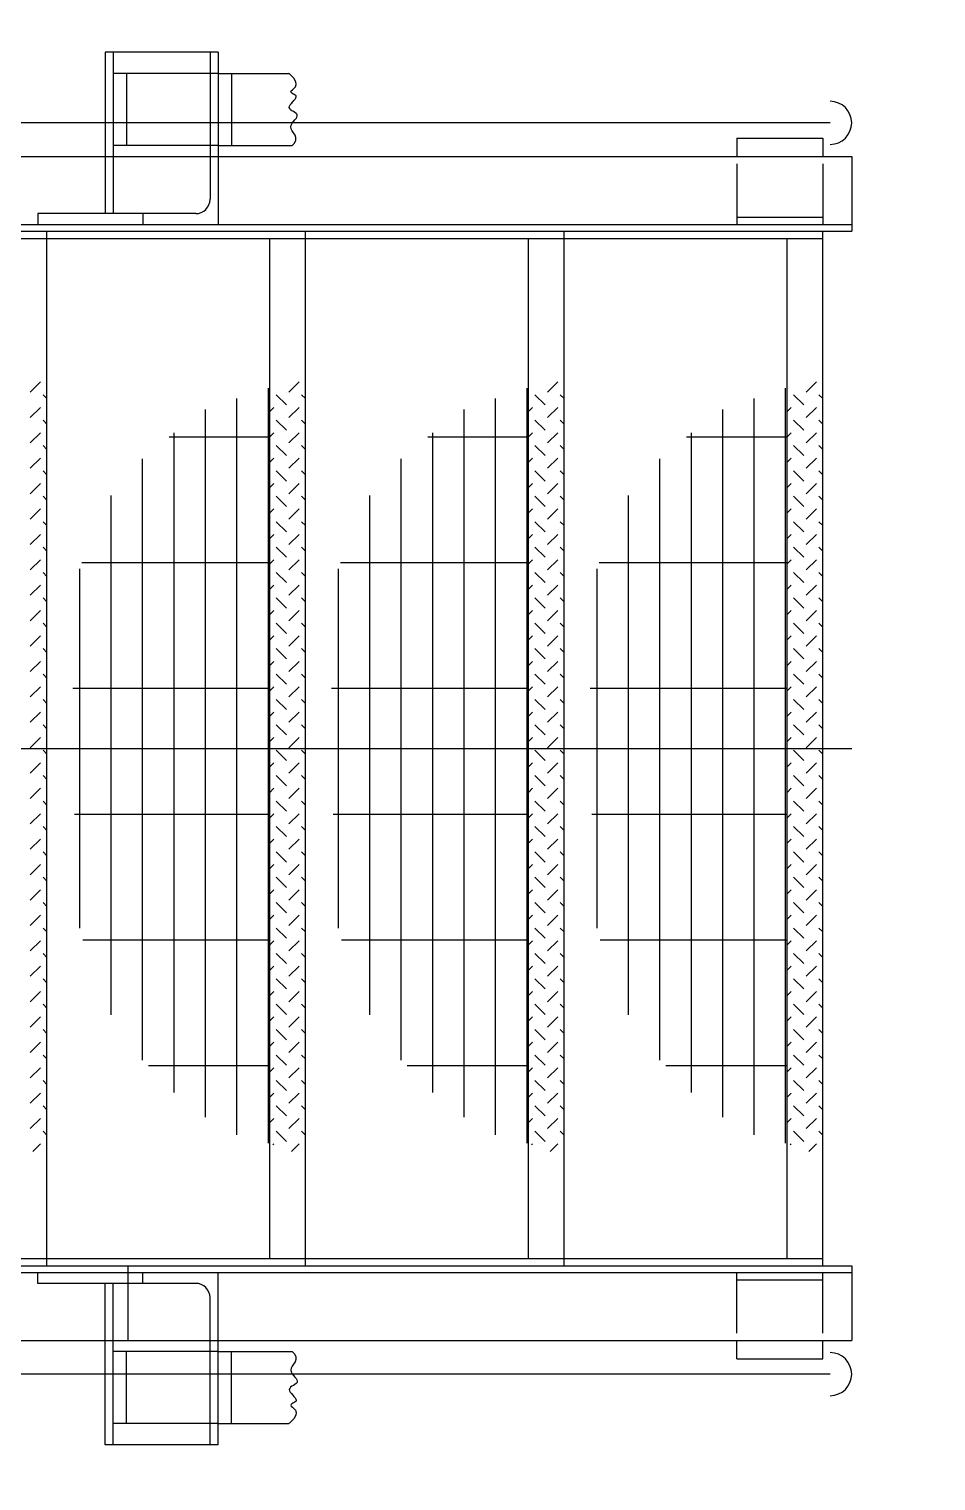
# Model space of a CAD drawing. Extents: x -16413 to 78405, y -232 to 83089.
# Drawn here: x 19210.7 to 19242.2, y 53322.8 to 53373.3 of the extents above; entities that cross this region are included whole.
import ezdxf

# ---------------------------------------------------------------- set-up
doc = ezdxf.new("R2010")
doc.units = 0
doc.header["$LTSCALE"] = 350
doc.header["$MEASUREMENT"] = 0
doc.layers.add('BACKGROUND', color=7, linetype='CONTINUOUS')

msp = doc.modelspace()

# ---------------------------------------------------------------- linework, layer by layer
at = {"layer": 'BACKGROUND'}
for p, q in [((19217.26, 53372.545), (19213.325, 53372.545)), ((19213.325, 53372.545), (19213.325, 53368.905)), ((19213.606, 53372.545), (19213.606, 53366.92)), ((19216.979, 53372.545), (19216.979, 53368.905)), ((19217.26, 53372.545), (19217.26, 53368.905)), ((19217.26, 53371.795), (19213.606, 53371.795)), ((19214.073, 53371.795), (19214.073, 53369.295)), ((19217.26, 53371.795), (19217.727, 53371.795)), ((19217.727, 53371.795), (19217.727, 53369.295)), ((19217.727, 53371.795), (19219.726, 53371.795)), ((19219.743, 53371.782), (19219.726, 53371.795)), ((19219.892, 53371.634), (19219.743, 53371.782)), ((19219.964, 53371.512), (19219.892, 53371.634)), ((19219.978, 53371.415), (19219.964, 53371.512)), ((19219.789, 53371.163), (19219.803, 53371.194)), ((19219.798, 53371.137), (19219.789, 53371.163)), ((19219.825, 53371.113), (19219.798, 53371.137)), ((19219.803, 53371.194), (19219.845, 53371.231)), ((19219.863, 53371.092), (19219.825, 53371.113)), ((19219.845, 53371.231), (19219.9, 53371.278)), ((19219.904, 53371.07), (19219.863, 53371.092)), ((19219.9, 53371.278), (19219.95, 53371.338)), ((19219.942, 53371.046), (19219.904, 53371.07)), ((19219.941, 53370.904), (19219.969, 53370.948)), ((19219.97, 53371.018), (19219.942, 53371.046)), ((19219.95, 53371.338), (19219.978, 53371.415)), ((19219.969, 53370.948), (19219.98, 53370.986)), ((19219.98, 53370.986), (19219.97, 53371.018)), ((19219.735, 53370.614), (19219.743, 53370.658)), ((19219.75, 53370.574), (19219.735, 53370.614)), ((19219.743, 53370.658), (19219.769, 53370.706)), ((19219.783, 53370.537), (19219.75, 53370.574)), ((19219.769, 53370.706), (19219.808, 53370.757)), ((19219.829, 53370.503), (19219.783, 53370.537)), ((19219.808, 53370.757), (19219.854, 53370.807)), ((19219.88, 53370.47), (19219.829, 53370.503)), ((19219.854, 53370.807), (19219.9, 53370.857)), ((19219.93, 53370.437), (19219.88, 53370.47)), ((19219.9, 53370.857), (19219.941, 53370.904)), ((19219.974, 53370.403), (19219.93, 53370.437)), ((19238.555, 53370.079), (19094.055, 53370.079)), ((19219.789, 53369.936), (19219.805, 53370.001)), ((19219.797, 53369.87), (19219.789, 53369.936)), ((19219.805, 53370.001), (19219.838, 53370.063)), ((19219.838, 53370.063), (19219.882, 53370.123)), ((19219.882, 53370.123), (19219.929, 53370.179)), ((19219.929, 53370.179), (19219.972, 53370.232)), ((19219.972, 53370.232), (19220.003, 53370.282)), ((19220.005, 53370.367), (19219.974, 53370.403)), ((19220.003, 53370.282), (19220.016, 53370.326)), ((19220.016, 53370.326), (19220.005, 53370.367)), ((19219.834, 53369.803), (19219.797, 53369.87)), ((19219.886, 53369.731), (19219.834, 53369.803)), ((19219.937, 53369.655), (19219.886, 53369.731)), ((19219.913, 53369.367), (19219.967, 53369.475)), ((19219.969, 53369.57), (19219.937, 53369.655)), ((19219.967, 53369.475), (19219.969, 53369.57)), ((19235.305, 53369.545), (19238.305, 53369.545)), ((19235.305, 53369.545), (19235.305, 53368.905)), ((19238.305, 53369.545), (19238.305, 53368.905)), ((19093.305, 53368.905), (19239.305, 53368.905)), ((19213.325, 53368.905), (19213.325, 53366.92)), ((19217.26, 53369.295), (19213.606, 53369.295)), ((19216.979, 53368.905), (19216.979, 53367.42)), ((19217.26, 53369.295), (19217.727, 53369.295)), ((19217.26, 53368.905), (19217.26, 53366.545)), ((19217.727, 53369.295), (19219.841, 53369.295)), ((19219.841, 53369.295), (19219.913, 53369.367)), ((19239.305, 53368.905), (19239.305, 53366.305)), ((19235.305, 53368.655), (19235.305, 53366.545)), ((19238.305, 53368.655), (19238.305, 53366.545)), ((19210.99, 53366.92), (19210.99, 53366.545)), ((19216.479, 53366.92), (19210.99, 53366.92)), ((19214.644, 53366.92), (19214.644, 53366.545)), ((19183.055, 53366.545), (19239.305, 53366.545)), ((19235.305, 53366.795), (19238.305, 53366.795)), ((19183.055, 53366.305), (19239.305, 53366.305)), ((19202.3, 53366.057), (19211.305, 53366.057)), ((19211.3, 53366.057), (19220.305, 53366.057)), ((19211.305, 53330.307), (19211.305, 53366.305)), ((19219.055, 53330.557), (19219.055, 53366.057)), ((19220.3, 53366.057), (19238.305, 53366.057)), ((19220.305, 53330.307), (19220.305, 53366.305)), ((19228.055, 53330.557), (19228.055, 53366.057)), ((19229.305, 53330.307), (19229.305, 53366.305)), ((19237.055, 53330.557), (19237.055, 53366.057)), ((19238.305, 53330.307), (19238.305, 53366.305)), ((19210.725, 53360.707), (19211.079, 53361.061)), ((19219.008, 53334.567), (19219.008, 53360.849)), ((19219.725, 53360.707), (19220.079, 53361.061)), ((19228.008, 53334.567), (19228.008, 53360.849)), ((19228.725, 53360.707), (19229.079, 53361.061)), ((19237.008, 53334.567), (19237.008, 53360.849)), ((19237.725, 53360.707), (19238.079, 53361.061)), ((19211.305, 53360.481), (19211.167, 53360.619)), ((19217.914, 53334.856), (19217.914, 53360.489)), ((19219.637, 53360.265), (19219.283, 53360.619)), ((19220.305, 53360.481), (19220.167, 53360.619)), ((19226.914, 53334.856), (19226.914, 53360.489)), ((19228.637, 53360.265), (19228.283, 53360.619)), ((19229.305, 53360.481), (19229.167, 53360.619)), ((19235.914, 53334.856), (19235.914, 53360.489)), ((19237.637, 53360.265), (19237.283, 53360.619)), ((19238.305, 53360.481), (19238.167, 53360.619)), ((19210.725, 53359.823), (19211.079, 53360.177)), ((19216.82, 53335.471), (19216.82, 53360.106)), ((19219.055, 53360.037), (19219.195, 53360.177)), ((19219.725, 53359.823), (19220.079, 53360.177)), ((19225.82, 53335.471), (19225.82, 53360.106)), ((19228.055, 53360.037), (19228.195, 53360.177)), ((19228.725, 53359.823), (19229.079, 53360.177)), ((19234.82, 53335.471), (19234.82, 53360.106)), ((19237.055, 53360.037), (19237.195, 53360.177)), ((19237.725, 53359.823), (19238.079, 53360.177)), ((19211.305, 53359.597), (19211.167, 53359.735)), ((19219.637, 53359.381), (19219.283, 53359.735)), ((19220.305, 53359.597), (19220.167, 53359.735)), ((19228.637, 53359.381), (19228.283, 53359.735)), ((19229.305, 53359.597), (19229.167, 53359.735)), ((19237.637, 53359.381), (19237.283, 53359.735)), ((19238.305, 53359.597), (19238.167, 53359.735)), ((19210.725, 53358.939), (19211.079, 53359.293)), ((19211.305, 53358.713), (19211.167, 53358.851)), ((19215.555, 53359.15), (19219.055, 53359.15)), ((19215.727, 53336.331), (19215.727, 53359.293)), ((19219.055, 53359.153), (19219.195, 53359.293)), ((19219.637, 53358.497), (19219.283, 53358.851)), ((19219.725, 53358.939), (19220.079, 53359.293)), ((19220.305, 53358.713), (19220.167, 53358.851)), ((19224.555, 53359.15), (19228.055, 53359.15)), ((19224.727, 53336.331), (19224.727, 53359.293)), ((19228.055, 53359.153), (19228.195, 53359.293)), ((19228.637, 53358.497), (19228.283, 53358.851)), ((19228.725, 53358.939), (19229.079, 53359.293)), ((19229.305, 53358.713), (19229.167, 53358.851)), ((19233.555, 53359.15), (19237.055, 53359.15)), ((19233.727, 53336.331), (19233.727, 53359.293)), ((19237.055, 53359.153), (19237.195, 53359.293)), ((19237.637, 53358.497), (19237.283, 53358.851)), ((19237.725, 53358.939), (19238.079, 53359.293)), ((19238.305, 53358.713), (19238.167, 53358.851)), ((19210.725, 53358.056), (19211.079, 53358.409)), ((19214.633, 53337.453), (19214.633, 53358.383)), ((19219.055, 53358.27), (19219.195, 53358.409)), ((19219.725, 53358.056), (19220.079, 53358.409)), ((19223.633, 53337.453), (19223.633, 53358.383)), ((19228.055, 53358.27), (19228.195, 53358.409)), ((19228.725, 53358.056), (19229.079, 53358.409)), ((19232.633, 53337.453), (19232.633, 53358.383)), ((19237.055, 53358.27), (19237.195, 53358.409)), ((19237.725, 53358.056), (19238.079, 53358.409)), ((19211.305, 53357.829), (19211.167, 53357.967)), ((19219.637, 53357.614), (19219.283, 53357.967)), ((19220.305, 53357.829), (19220.167, 53357.967)), ((19228.637, 53357.614), (19228.283, 53357.967)), ((19229.305, 53357.829), (19229.167, 53357.967)), ((19237.637, 53357.614), (19237.283, 53357.967)), ((19238.305, 53357.829), (19238.167, 53357.967)), ((19210.725, 53357.172), (19211.079, 53357.525)), ((19219.055, 53357.386), (19219.195, 53357.525)), ((19219.725, 53357.172), (19220.079, 53357.525)), ((19228.055, 53357.386), (19228.195, 53357.525)), ((19228.725, 53357.172), (19229.079, 53357.525)), ((19237.055, 53357.386), (19237.195, 53357.525)), ((19237.725, 53357.172), (19238.079, 53357.525)), ((19211.305, 53356.945), (19211.167, 53357.083)), ((19213.539, 53339.033), (19213.539, 53357.109)), ((19219.637, 53356.73), (19219.283, 53357.083)), ((19220.305, 53356.945), (19220.167, 53357.083)), ((19222.539, 53339.033), (19222.539, 53357.109)), ((19228.637, 53356.73), (19228.283, 53357.083)), ((19229.305, 53356.945), (19229.167, 53357.083)), ((19231.539, 53339.033), (19231.539, 53357.109)), ((19237.637, 53356.73), (19237.283, 53357.083)), ((19238.305, 53356.945), (19238.167, 53357.083)), ((19210.725, 53356.288), (19211.079, 53356.641)), ((19219.055, 53356.502), (19219.195, 53356.641)), ((19219.725, 53356.288), (19220.079, 53356.641)), ((19228.055, 53356.502), (19228.195, 53356.641)), ((19228.725, 53356.288), (19229.079, 53356.641)), ((19237.055, 53356.502), (19237.195, 53356.641)), ((19237.725, 53356.288), (19238.079, 53356.641)), ((19211.305, 53356.061), (19211.167, 53356.199)), ((19219.637, 53355.846), (19219.283, 53356.199)), ((19220.305, 53356.061), (19220.167, 53356.199)), ((19228.637, 53355.846), (19228.283, 53356.199)), ((19229.305, 53356.061), (19229.167, 53356.199)), ((19237.637, 53355.846), (19237.283, 53356.199)), ((19238.305, 53356.061), (19238.167, 53356.199)), ((19210.725, 53355.404), (19211.079, 53355.757)), ((19211.305, 53355.177), (19211.167, 53355.315)), ((19219.055, 53355.618), (19219.195, 53355.757)), ((19219.637, 53354.962), (19219.283, 53355.315)), ((19219.725, 53355.404), (19220.079, 53355.757)), ((19220.305, 53355.177), (19220.167, 53355.315)), ((19228.055, 53355.618), (19228.195, 53355.757)), ((19228.637, 53354.962), (19228.283, 53355.315)), ((19228.725, 53355.404), (19229.079, 53355.757)), ((19229.305, 53355.177), (19229.167, 53355.315)), ((19237.055, 53355.618), (19237.195, 53355.757)), ((19237.637, 53354.962), (19237.283, 53355.315)), ((19237.725, 53355.404), (19238.079, 53355.757)), ((19238.305, 53355.177), (19238.167, 53355.315)), ((19210.725, 53354.52), (19211.079, 53354.874)), ((19212.519, 53354.775), (19219.055, 53354.775)), ((19219.055, 53354.734), (19219.195, 53354.874)), ((19219.725, 53354.52), (19220.079, 53354.874)), ((19221.519, 53354.775), (19228.055, 53354.775)), ((19228.055, 53354.734), (19228.195, 53354.874)), ((19228.725, 53354.52), (19229.079, 53354.874)), ((19230.519, 53354.775), (19237.055, 53354.775)), ((19237.055, 53354.734), (19237.195, 53354.874)), ((19237.725, 53354.52), (19238.079, 53354.874)), ((19211.305, 53354.293), (19211.167, 53354.432)), ((19212.445, 53342.047), (19212.445, 53354.563)), ((19219.637, 53354.078), (19219.283, 53354.432)), ((19220.305, 53354.293), (19220.167, 53354.432)), ((19221.445, 53342.047), (19221.445, 53354.563)), ((19228.637, 53354.078), (19228.283, 53354.432)), ((19229.305, 53354.293), (19229.167, 53354.432)), ((19230.445, 53342.047), (19230.445, 53354.563)), ((19237.637, 53354.078), (19237.283, 53354.432)), ((19238.305, 53354.293), (19238.167, 53354.432)), ((19210.725, 53353.636), (19211.079, 53353.99)), ((19219.055, 53353.85), (19219.195, 53353.99)), ((19219.725, 53353.636), (19220.079, 53353.99)), ((19228.055, 53353.85), (19228.195, 53353.99)), ((19228.725, 53353.636), (19229.079, 53353.99)), ((19237.055, 53353.85), (19237.195, 53353.99)), ((19237.725, 53353.636), (19238.079, 53353.99)), ((19211.305, 53353.409), (19211.167, 53353.548)), ((19219.637, 53353.194), (19219.283, 53353.548)), ((19220.305, 53353.409), (19220.167, 53353.548)), ((19228.637, 53353.194), (19228.283, 53353.548)), ((19229.305, 53353.409), (19229.167, 53353.548)), ((19237.637, 53353.194), (19237.283, 53353.548)), ((19238.305, 53353.409), (19238.167, 53353.548)), ((19210.725, 53352.752), (19211.079, 53353.106)), ((19219.055, 53352.966), (19219.195, 53353.106)), ((19219.725, 53352.752), (19220.079, 53353.106)), ((19228.055, 53352.966), (19228.195, 53353.106)), ((19228.725, 53352.752), (19229.079, 53353.106)), ((19237.055, 53352.966), (19237.195, 53353.106)), ((19237.725, 53352.752), (19238.079, 53353.106)), ((19211.305, 53352.526), (19211.167, 53352.664)), ((19219.637, 53352.31), (19219.283, 53352.664)), ((19220.305, 53352.526), (19220.167, 53352.664)), ((19228.637, 53352.31), (19228.283, 53352.664)), ((19229.305, 53352.526), (19229.167, 53352.664)), ((19237.637, 53352.31), (19237.283, 53352.664)), ((19238.305, 53352.526), (19238.167, 53352.664)), ((19210.725, 53351.868), (19211.079, 53352.222)), ((19211.305, 53351.642), (19211.167, 53351.78)), ((19219.055, 53352.082), (19219.195, 53352.222)), ((19219.637, 53351.426), (19219.283, 53351.78)), ((19219.725, 53351.868), (19220.079, 53352.222)), ((19220.305, 53351.642), (19220.167, 53351.78)), ((19228.055, 53352.082), (19228.195, 53352.222)), ((19228.637, 53351.426), (19228.283, 53351.78)), ((19228.725, 53351.868), (19229.079, 53352.222)), ((19229.305, 53351.642), (19229.167, 53351.78)), ((19237.055, 53352.082), (19237.195, 53352.222)), ((19237.637, 53351.426), (19237.283, 53351.78)), ((19237.725, 53351.868), (19238.079, 53352.222)), ((19238.305, 53351.642), (19238.167, 53351.78)), ((19210.725, 53350.984), (19211.079, 53351.338)), ((19219.055, 53351.199), (19219.195, 53351.338)), ((19219.725, 53350.984), (19220.079, 53351.338)), ((19228.055, 53351.199), (19228.195, 53351.338)), ((19228.725, 53350.984), (19229.079, 53351.338)), ((19237.055, 53351.199), (19237.195, 53351.338)), ((19237.725, 53350.984), (19238.079, 53351.338)), ((19211.305, 53350.758), (19211.167, 53350.896)), ((19219.637, 53350.543), (19219.283, 53350.896)), ((19220.305, 53350.758), (19220.167, 53350.896)), ((19228.637, 53350.543), (19228.283, 53350.896)), ((19229.305, 53350.758), (19229.167, 53350.896)), ((19237.637, 53350.543), (19237.283, 53350.896)), ((19238.305, 53350.758), (19238.167, 53350.896)), ((19210.725, 53350.101), (19211.079, 53350.454)), ((19212.204, 53350.4), (19219.055, 53350.4)), ((19219.055, 53350.315), (19219.195, 53350.454)), ((19219.725, 53350.101), (19220.079, 53350.454)), ((19221.204, 53350.4), (19228.055, 53350.4)), ((19228.055, 53350.315), (19228.195, 53350.454)), ((19228.725, 53350.101), (19229.079, 53350.454)), ((19230.204, 53350.4), (19237.055, 53350.4)), ((19237.055, 53350.315), (19237.195, 53350.454)), ((19237.725, 53350.101), (19238.079, 53350.454)), ((19211.305, 53349.874), (19211.167, 53350.012)), ((19219.637, 53349.659), (19219.283, 53350.012)), ((19220.305, 53349.874), (19220.167, 53350.012)), ((19228.637, 53349.659), (19228.283, 53350.012)), ((19229.305, 53349.874), (19229.167, 53350.012)), ((19237.637, 53349.659), (19237.283, 53350.012)), ((19238.305, 53349.874), (19238.167, 53350.012)), ((19210.725, 53349.217), (19211.079, 53349.57)), ((19219.055, 53349.431), (19219.195, 53349.57)), ((19219.725, 53349.217), (19220.079, 53349.57)), ((19228.055, 53349.431), (19228.195, 53349.57)), ((19228.725, 53349.217), (19229.079, 53349.57)), ((19237.055, 53349.431), (19237.195, 53349.57)), ((19237.725, 53349.217), (19238.079, 53349.57)), ((19211.305, 53348.99), (19211.167, 53349.128)), ((19219.637, 53348.775), (19219.283, 53349.128)), ((19220.305, 53348.99), (19220.167, 53349.128)), ((19228.637, 53348.775), (19228.283, 53349.128)), ((19229.305, 53348.99), (19229.167, 53349.128)), ((19237.637, 53348.775), (19237.283, 53349.128)), ((19238.305, 53348.99), (19238.167, 53349.128)), ((19093.305, 53348.305), (19239.305, 53348.305)), ((19210.725, 53348.333), (19211.079, 53348.686)), ((19211.305, 53348.106), (19211.167, 53348.244)), ((19219.055, 53348.547), (19219.195, 53348.686)), ((19219.637, 53347.891), (19219.283, 53348.244)), ((19219.725, 53348.333), (19220.079, 53348.686)), ((19220.305, 53348.106), (19220.167, 53348.244)), ((19228.055, 53348.547), (19228.195, 53348.686)), ((19228.637, 53347.891), (19228.283, 53348.244)), ((19228.725, 53348.333), (19229.079, 53348.686)), ((19229.305, 53348.106), (19229.167, 53348.244)), ((19237.055, 53348.547), (19237.195, 53348.686)), ((19237.637, 53347.891), (19237.283, 53348.244)), ((19237.725, 53348.333), (19238.079, 53348.686)), ((19238.305, 53348.106), (19238.167, 53348.244)), ((19210.725, 53347.449), (19211.079, 53347.802)), ((19219.055, 53347.663), (19219.195, 53347.802)), ((19219.725, 53347.449), (19220.079, 53347.802)), ((19228.055, 53347.663), (19228.195, 53347.802)), ((19228.725, 53347.449), (19229.079, 53347.802)), ((19237.055, 53347.663), (19237.195, 53347.802)), ((19237.725, 53347.449), (19238.079, 53347.802)), ((19211.305, 53347.222), (19211.167, 53347.361)), ((19219.637, 53347.007), (19219.283, 53347.361)), ((19220.305, 53347.222), (19220.167, 53347.361)), ((19228.637, 53347.007), (19228.283, 53347.361)), ((19229.305, 53347.222), (19229.167, 53347.361)), ((19237.637, 53347.007), (19237.283, 53347.361)), ((19238.305, 53347.222), (19238.167, 53347.361)), ((19210.725, 53346.565), (19211.079, 53346.919)), ((19219.055, 53346.779), (19219.195, 53346.919)), ((19219.725, 53346.565), (19220.079, 53346.919)), ((19228.055, 53346.779), (19228.195, 53346.919)), ((19228.725, 53346.565), (19229.079, 53346.919)), ((19237.055, 53346.779), (19237.195, 53346.919)), ((19237.725, 53346.565), (19238.079, 53346.919)), ((19211.305, 53346.338), (19211.167, 53346.477)), ((19219.637, 53346.123), (19219.283, 53346.477)), ((19220.305, 53346.338), (19220.167, 53346.477)), ((19228.637, 53346.123), (19228.283, 53346.477)), ((19229.305, 53346.338), (19229.167, 53346.477)), ((19237.637, 53346.123), (19237.283, 53346.477)), ((19238.305, 53346.338), (19238.167, 53346.477)), ((19210.725, 53345.681), (19211.079, 53346.035)), ((19212.262, 53346.025), (19219.055, 53346.025)), ((19219.055, 53345.895), (19219.195, 53346.035)), ((19219.725, 53345.681), (19220.079, 53346.035)), ((19221.262, 53346.025), (19228.055, 53346.025)), ((19228.055, 53345.895), (19228.195, 53346.035)), ((19228.725, 53345.681), (19229.079, 53346.035)), ((19230.262, 53346.025), (19237.055, 53346.025)), ((19237.055, 53345.895), (19237.195, 53346.035)), ((19237.725, 53345.681), (19238.079, 53346.035)), ((19211.305, 53345.455), (19211.167, 53345.593)), ((19219.637, 53345.239), (19219.283, 53345.593)), ((19220.305, 53345.455), (19220.167, 53345.593)), ((19228.637, 53345.239), (19228.283, 53345.593)), ((19229.305, 53345.455), (19229.167, 53345.593)), ((19237.637, 53345.239), (19237.283, 53345.593)), ((19238.305, 53345.455), (19238.167, 53345.593)), ((19210.725, 53344.797), (19211.079, 53345.151)), ((19211.305, 53344.571), (19211.167, 53344.709)), ((19219.055, 53345.011), (19219.195, 53345.151)), ((19219.637, 53344.355), (19219.283, 53344.709)), ((19219.725, 53344.797), (19220.079, 53345.151)), ((19220.305, 53344.571), (19220.167, 53344.709)), ((19228.055, 53345.011), (19228.195, 53345.151)), ((19228.637, 53344.355), (19228.283, 53344.709)), ((19228.725, 53344.797), (19229.079, 53345.151)), ((19229.305, 53344.571), (19229.167, 53344.709)), ((19237.055, 53345.011), (19237.195, 53345.151)), ((19237.637, 53344.355), (19237.283, 53344.709)), ((19237.725, 53344.797), (19238.079, 53345.151)), ((19238.305, 53344.571), (19238.167, 53344.709)), ((19210.725, 53343.913), (19211.079, 53344.267)), ((19219.055, 53344.127), (19219.195, 53344.267)), ((19219.725, 53343.913), (19220.079, 53344.267)), ((19228.055, 53344.127), (19228.195, 53344.267)), ((19228.725, 53343.913), (19229.079, 53344.267)), ((19237.055, 53344.127), (19237.195, 53344.267)), ((19237.725, 53343.913), (19238.079, 53344.267)), ((19211.305, 53343.687), (19211.167, 53343.825)), ((19219.637, 53343.471), (19219.283, 53343.825)), ((19220.305, 53343.687), (19220.167, 53343.825)), ((19228.637, 53343.471), (19228.283, 53343.825)), ((19229.305, 53343.687), (19229.167, 53343.825)), ((19237.637, 53343.471), (19237.283, 53343.825)), ((19238.305, 53343.687), (19238.167, 53343.825)), ((19210.725, 53343.03), (19211.079, 53343.383)), ((19219.055, 53343.244), (19219.195, 53343.383)), ((19219.725, 53343.03), (19220.079, 53343.383)), ((19228.055, 53343.244), (19228.195, 53343.383)), ((19228.725, 53343.03), (19229.079, 53343.383)), ((19237.055, 53343.244), (19237.195, 53343.383)), ((19237.725, 53343.03), (19238.079, 53343.383)), ((19211.305, 53342.803), (19211.167, 53342.941)), ((19219.637, 53342.588), (19219.283, 53342.941)), ((19220.305, 53342.803), (19220.167, 53342.941)), ((19228.637, 53342.588), (19228.283, 53342.941)), ((19229.305, 53342.803), (19229.167, 53342.941)), ((19237.637, 53342.588), (19237.283, 53342.941)), ((19238.305, 53342.803), (19238.167, 53342.941)), ((19210.725, 53342.146), (19211.079, 53342.499)), ((19219.055, 53342.36), (19219.195, 53342.499)), ((19219.725, 53342.146), (19220.079, 53342.499)), ((19228.055, 53342.36), (19228.195, 53342.499)), ((19228.725, 53342.146), (19229.079, 53342.499)), ((19237.055, 53342.36), (19237.195, 53342.499)), ((19237.725, 53342.146), (19238.079, 53342.499)), ((19210.725, 53341.262), (19211.079, 53341.615)), ((19211.305, 53341.919), (19211.167, 53342.057)), ((19212.549, 53341.65), (19219.055, 53341.65)), ((19219.055, 53341.476), (19219.195, 53341.615)), ((19219.637, 53341.704), (19219.283, 53342.057)), ((19219.725, 53341.262), (19220.079, 53341.615)), ((19220.305, 53341.919), (19220.167, 53342.057)), ((19221.549, 53341.65), (19228.055, 53341.65)), ((19228.055, 53341.476), (19228.195, 53341.615)), ((19228.637, 53341.704), (19228.283, 53342.057)), ((19228.725, 53341.262), (19229.079, 53341.615)), ((19229.305, 53341.919), (19229.167, 53342.057)), ((19230.549, 53341.65), (19237.055, 53341.65)), ((19237.055, 53341.476), (19237.195, 53341.615)), ((19237.637, 53341.704), (19237.283, 53342.057)), ((19237.725, 53341.262), (19238.079, 53341.615)), ((19238.305, 53341.919), (19238.167, 53342.057)), ((19211.305, 53341.035), (19211.167, 53341.173)), ((19219.637, 53340.82), (19219.283, 53341.173)), ((19220.305, 53341.035), (19220.167, 53341.173)), ((19228.637, 53340.82), (19228.283, 53341.173)), ((19229.305, 53341.035), (19229.167, 53341.173)), ((19237.637, 53340.82), (19237.283, 53341.173)), ((19238.305, 53341.035), (19238.167, 53341.173)), ((19210.725, 53340.378), (19211.079, 53340.731)), ((19219.055, 53340.592), (19219.195, 53340.731)), ((19219.725, 53340.378), (19220.079, 53340.731)), ((19228.055, 53340.592), (19228.195, 53340.731)), ((19228.725, 53340.378), (19229.079, 53340.731)), ((19237.055, 53340.592), (19237.195, 53340.731)), ((19237.725, 53340.378), (19238.079, 53340.731)), ((19211.305, 53340.151), (19211.167, 53340.289)), ((19219.637, 53339.936), (19219.283, 53340.289)), ((19220.305, 53340.151), (19220.167, 53340.289)), ((19228.637, 53339.936), (19228.283, 53340.289)), ((19229.305, 53340.151), (19229.167, 53340.289)), ((19237.637, 53339.936), (19237.283, 53340.289)), ((19238.305, 53340.151), (19238.167, 53340.289)), ((19210.725, 53339.494), (19211.079, 53339.848)), ((19219.055, 53339.708), (19219.195, 53339.848)), ((19219.725, 53339.494), (19220.079, 53339.848)), ((19228.055, 53339.708), (19228.195, 53339.848)), ((19228.725, 53339.494), (19229.079, 53339.848)), ((19237.055, 53339.708), (19237.195, 53339.848)), ((19237.725, 53339.494), (19238.079, 53339.848)), ((19211.305, 53339.267), (19211.167, 53339.406)), ((19219.637, 53339.052), (19219.283, 53339.406)), ((19220.305, 53339.267), (19220.167, 53339.406)), ((19228.637, 53339.052), (19228.283, 53339.406)), ((19229.305, 53339.267), (19229.167, 53339.406)), ((19237.637, 53339.052), (19237.283, 53339.406)), ((19238.305, 53339.267), (19238.167, 53339.406)), ((19210.725, 53338.61), (19211.079, 53338.964)), ((19219.055, 53338.824), (19219.195, 53338.964)), ((19219.725, 53338.61), (19220.079, 53338.964)), ((19228.055, 53338.824), (19228.195, 53338.964)), ((19228.725, 53338.61), (19229.079, 53338.964)), ((19237.055, 53338.824), (19237.195, 53338.964)), ((19237.725, 53338.61), (19238.079, 53338.964)), ((19210.725, 53337.726), (19211.079, 53338.08)), ((19211.305, 53338.383), (19211.167, 53338.522)), ((19219.055, 53337.94), (19219.195, 53338.08)), ((19219.637, 53338.168), (19219.283, 53338.522)), ((19219.725, 53337.726), (19220.079, 53338.08)), ((19220.305, 53338.383), (19220.167, 53338.522)), ((19228.055, 53337.94), (19228.195, 53338.08)), ((19228.637, 53338.168), (19228.283, 53338.522)), ((19228.725, 53337.726), (19229.079, 53338.08)), ((19229.305, 53338.383), (19229.167, 53338.522)), ((19237.055, 53337.94), (19237.195, 53338.08)), ((19237.637, 53338.168), (19237.283, 53338.522)), ((19237.725, 53337.726), (19238.079, 53338.08)), ((19238.305, 53338.383), (19238.167, 53338.522)), ((19211.305, 53337.5), (19211.167, 53337.638)), ((19219.637, 53337.284), (19219.283, 53337.638)), ((19220.305, 53337.5), (19220.167, 53337.638)), ((19228.637, 53337.284), (19228.283, 53337.638)), ((19229.305, 53337.5), (19229.167, 53337.638)), ((19237.637, 53337.284), (19237.283, 53337.638)), ((19238.305, 53337.5), (19238.167, 53337.638)), ((19210.725, 53336.842), (19211.079, 53337.196)), ((19214.837, 53337.275), (19219.055, 53337.275)), ((19219.055, 53337.056), (19219.195, 53337.196)), ((19219.725, 53336.842), (19220.079, 53337.196)), ((19223.837, 53337.275), (19228.055, 53337.275)), ((19228.055, 53337.056), (19228.195, 53337.196)), ((19228.725, 53336.842), (19229.079, 53337.196)), ((19232.837, 53337.275), (19237.055, 53337.275)), ((19237.055, 53337.056), (19237.195, 53337.196)), ((19237.725, 53336.842), (19238.079, 53337.196)), ((19211.305, 53336.616), (19211.167, 53336.754)), ((19219.637, 53336.4), (19219.283, 53336.754)), ((19220.305, 53336.616), (19220.167, 53336.754)), ((19228.637, 53336.4), (19228.283, 53336.754)), ((19229.305, 53336.616), (19229.167, 53336.754)), ((19237.637, 53336.4), (19237.283, 53336.754)), ((19238.305, 53336.616), (19238.167, 53336.754)), ((19210.725, 53335.958), (19211.079, 53336.312)), ((19219.055, 53336.173), (19219.195, 53336.312)), ((19219.725, 53335.958), (19220.079, 53336.312)), ((19228.055, 53336.173), (19228.195, 53336.312)), ((19228.725, 53335.958), (19229.079, 53336.312)), ((19237.055, 53336.173), (19237.195, 53336.312)), ((19237.725, 53335.958), (19238.079, 53336.312)), ((19211.305, 53335.732), (19211.167, 53335.87)), ((19219.637, 53335.517), (19219.283, 53335.87)), ((19220.305, 53335.732), (19220.167, 53335.87)), ((19228.637, 53335.517), (19228.283, 53335.87)), ((19229.305, 53335.732), (19229.167, 53335.87)), ((19237.637, 53335.517), (19237.283, 53335.87)), ((19238.305, 53335.732), (19238.167, 53335.87)), ((19210.725, 53335.075), (19211.079, 53335.428)), ((19219.055, 53335.289), (19219.195, 53335.428)), ((19219.725, 53335.075), (19220.079, 53335.428)), ((19228.055, 53335.289), (19228.195, 53335.428)), ((19228.725, 53335.075), (19229.079, 53335.428)), ((19237.055, 53335.289), (19237.195, 53335.428)), ((19237.725, 53335.075), (19238.079, 53335.428)), ((19210.817, 53334.282), (19211.079, 53334.544)), ((19211.305, 53334.848), (19211.167, 53334.986)), ((19219.163, 53334.512), (19219.195, 53334.544)), ((19219.637, 53334.633), (19219.283, 53334.986)), ((19219.817, 53334.282), (19220.079, 53334.544)), ((19220.305, 53334.848), (19220.167, 53334.986)), ((19228.163, 53334.512), (19228.195, 53334.544)), ((19228.637, 53334.633), (19228.283, 53334.986)), ((19228.817, 53334.282), (19229.079, 53334.544)), ((19229.305, 53334.848), (19229.167, 53334.986)), ((19237.163, 53334.512), (19237.195, 53334.544)), ((19237.637, 53334.633), (19237.283, 53334.986)), ((19237.817, 53334.282), (19238.079, 53334.544)), ((19238.305, 53334.848), (19238.167, 53334.986)), ((19202.3, 53330.557), (19211.305, 53330.557)), ((19211.3, 53330.557), (19220.305, 53330.557)), ((19220.3, 53330.557), (19238.305, 53330.557)), ((19183.055, 53330.305), (19239.305, 53330.305)), ((19183.055, 53330.065), (19239.305, 53330.065)), ((19210.99, 53329.69), (19210.99, 53330.065)), ((19214.124, 53330.305), (19214.124, 53327.705)), ((19214.644, 53329.69), (19214.644, 53330.065)), ((19217.26, 53327.705), (19217.26, 53330.065)), ((19235.305, 53327.955), (19235.305, 53330.065)), ((19238.305, 53327.955), (19238.305, 53330.065)), ((19239.305, 53330.305), (19239.305, 53327.705)), ((19216.479, 53329.69), (19210.99, 53329.69)), ((19213.325, 53327.705), (19213.325, 53329.69)), ((19213.606, 53324.065), (19213.606, 53329.69)), ((19235.305, 53329.815), (19238.305, 53329.815)), ((19216.979, 53327.705), (19216.979, 53329.19)), ((19093.305, 53327.705), (19239.305, 53327.705)), ((19213.325, 53324.065), (19213.325, 53327.705)), ((19216.979, 53324.065), (19216.979, 53327.705)), ((19217.26, 53324.065), (19217.26, 53327.705)), ((19235.305, 53327.065), (19235.305, 53327.705)), ((19238.305, 53327.065), (19238.305, 53327.705)), ((19217.26, 53327.315), (19213.606, 53327.315)), ((19214.073, 53324.815), (19214.073, 53327.315)), ((19217.26, 53327.315), (19217.727, 53327.315)), ((19217.727, 53324.815), (19217.727, 53327.315)), ((19217.727, 53327.315), (19219.841, 53327.315)), ((19219.841, 53327.315), (19219.913, 53327.243)), ((19219.913, 53327.243), (19219.967, 53327.135)), ((19219.969, 53327.04), (19219.937, 53326.955)), ((19219.967, 53327.135), (19219.969, 53327.04)), ((19235.305, 53327.065), (19238.305, 53327.065)), ((19238.555, 53326.531), (19094.055, 53326.531)), ((19219.797, 53326.74), (19219.789, 53326.674)), ((19219.789, 53326.674), (19219.805, 53326.609)), ((19219.834, 53326.807), (19219.797, 53326.74)), ((19219.805, 53326.609), (19219.838, 53326.547)), ((19219.886, 53326.879), (19219.834, 53326.807)), ((19219.838, 53326.547), (19219.882, 53326.487)), ((19219.882, 53326.487), (19219.929, 53326.431)), ((19219.937, 53326.955), (19219.886, 53326.879)), ((19219.75, 53326.036), (19219.735, 53325.996)), ((19219.735, 53325.996), (19219.743, 53325.952)), ((19219.743, 53325.952), (19219.769, 53325.904)), ((19219.783, 53326.073), (19219.75, 53326.036)), ((19219.829, 53326.107), (19219.783, 53326.073)), ((19219.88, 53326.14), (19219.829, 53326.107)), ((19219.93, 53326.173), (19219.88, 53326.14)), ((19219.929, 53326.431), (19219.972, 53326.378)), ((19219.974, 53326.207), (19219.93, 53326.173)), ((19219.972, 53326.378), (19220.003, 53326.328)), ((19220.005, 53326.243), (19219.974, 53326.207)), ((19220.003, 53326.328), (19220.016, 53326.284)), ((19220.016, 53326.284), (19220.005, 53326.243)), ((19219.769, 53325.904), (19219.808, 53325.853)), ((19219.798, 53325.473), (19219.789, 53325.447)), ((19219.789, 53325.447), (19219.803, 53325.416)), ((19219.825, 53325.497), (19219.798, 53325.473)), ((19219.808, 53325.853), (19219.854, 53325.803)), ((19219.863, 53325.518), (19219.825, 53325.497)), ((19219.854, 53325.803), (19219.9, 53325.753)), ((19219.904, 53325.54), (19219.863, 53325.518)), ((19219.9, 53325.753), (19219.941, 53325.706)), ((19219.942, 53325.564), (19219.904, 53325.54)), ((19219.941, 53325.706), (19219.969, 53325.662)), ((19219.97, 53325.592), (19219.942, 53325.564)), ((19219.969, 53325.662), (19219.98, 53325.624)), ((19219.98, 53325.624), (19219.97, 53325.592)), ((19219.892, 53324.976), (19219.743, 53324.828)), ((19219.803, 53325.416), (19219.845, 53325.379)), ((19219.845, 53325.379), (19219.9, 53325.332)), ((19219.964, 53325.098), (19219.892, 53324.976)), ((19219.9, 53325.332), (19219.95, 53325.272)), ((19219.95, 53325.272), (19219.978, 53325.195)), ((19219.978, 53325.195), (19219.964, 53325.098)), ((19217.26, 53324.815), (19213.606, 53324.815)), ((19217.26, 53324.815), (19217.727, 53324.815)), ((19217.727, 53324.815), (19219.726, 53324.815)), ((19219.743, 53324.828), (19219.726, 53324.815)), ((19217.26, 53324.065), (19213.325, 53324.065))]:
    msp.add_line(p, q, dxfattribs=at)
for centre, radius, start, end in [((22859.852, 59900.699), 10167.986, 215.7516982, 264.5832458), ((19238.555, 53370.079), 0.75, 270, 90), ((19216.479, 53367.42), 0.5, 270, 0), ((19216.479, 53329.19), 0.5, 0, 90), ((19238.555, 53326.531), 0.75, 270, 90)]:
    msp.add_arc(centre, radius, start, end, dxfattribs=at)

doc.saveas('drawing.dxf')
